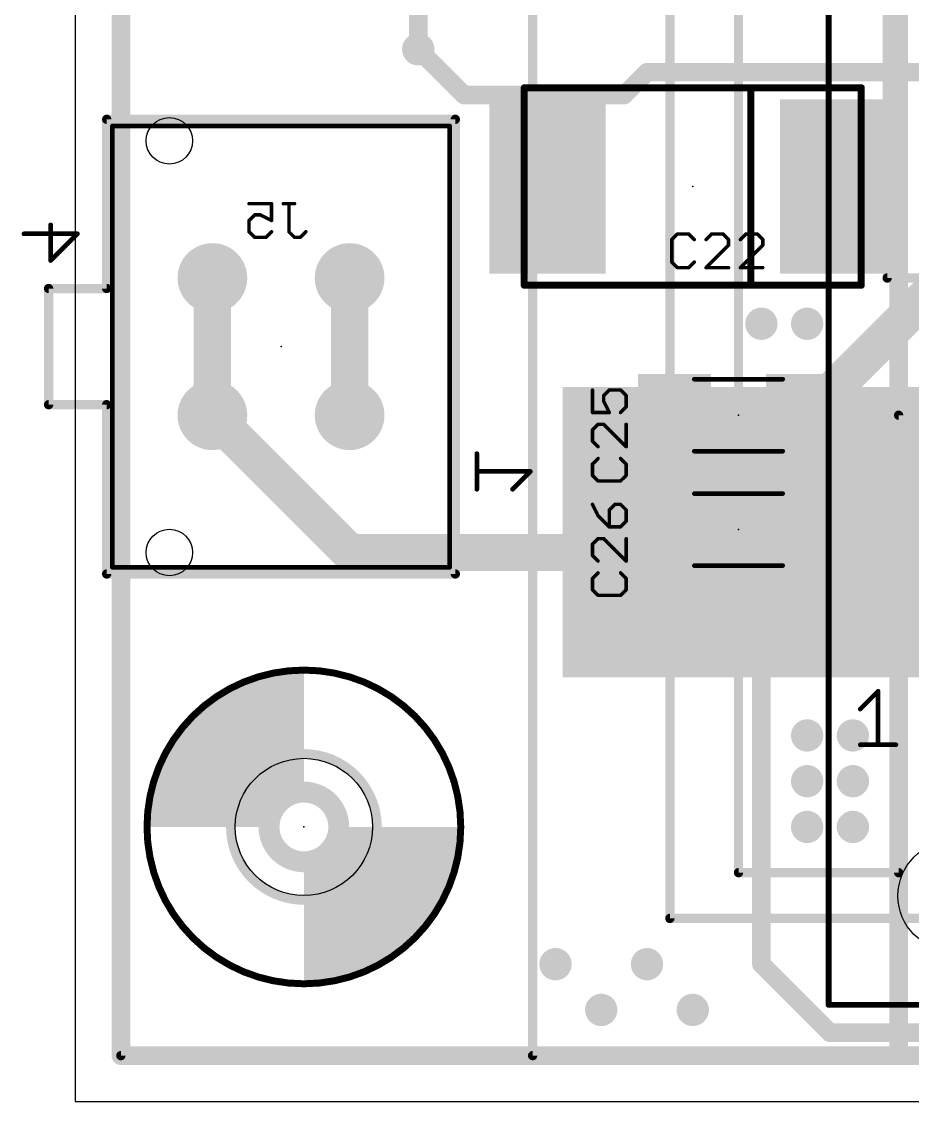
# Model space of a CAD drawing. Extents: x -1 to 111, y 0 to 43.
# Drawn here: x -1.17 to 18.3, y 0 to 23.61 of the extents above; entities that cross this region are included whole.
import ezdxf

# ---------------------------------------------------------------- set-up
doc = ezdxf.new("R2010")
doc.units = 0
for name, color, linetype in [('1', 22, 'CONTINUOUS'), ('15', 4, 'CONTINUOUS'), ('16', 175, 'CONTINUOUS'), ('17', 82, 'CONTINUOUS'), ('18', 82, 'CONTINUOUS'), ('2', 2, 'CONTINUOUS'), ('20', 7, 'CONTINUOUS'), ('21', 253, 'CONTINUOUS'), ('22', 253, 'CONTINUOUS'), ('23', 7, 'CONTINUOUS'), ('24', 7, 'CONTINUOUS'), ('25', 253, 'CONTINUOUS'), ('26', 253, 'CONTINUOUS'), ('51', 253, 'CONTINUOUS'), ('52', 253, 'CONTINUOUS')]:
    doc.layers.add(name, color=color, linetype=linetype)

# ---------------------------------------------------------------- blocks, each defined once
blk = doc.blocks.new('RECT')
blk.add_solid([(-0.5, -0.5), (0.5, -0.5), (-0.5, 0.5), (0.5, 0.5)])
blk = doc.blocks.new('ROUNDP')
at = {"const_width": 0.5}
blk.add_lwpolyline([(0, -0.25, 1), (0, 0.25, 1), (0, -0.25)], format="xyb", dxfattribs=at)
blk = doc.blocks.new('ROUNDV')
at = {"const_width": 0.5}
blk.add_lwpolyline([(0, -0.25, 1), (0, 0.25, 1), (0, -0.25)], format="xyb", dxfattribs=at)

msp = doc.modelspace()

# ---------------------------------------------------------------- linework, layer by layer
at = {"layer": '1'}
for points, const_width in [([(10, 1), (10, 35)], 0.2032), ([(13, 35), (13, 4)], 0.2032), ([(14.5, 34), (14.5, 5)], 0.2032), ([(17.75, 18), (17.75, 34)], 0.2032), ([(7.5, 26.285), (7.5, 23)], 0.4064), ([(3, 18), (3, 15)], 0.8128), ([(6, 15), (6, 18)], 0.8128), ([(23, 18), (17.75, 18)], 0.2032), ([(3, 15), (6, 12)], 0.8128), ([(15.9, 12.5), (15.9, 15)], 0.8128), ([(18, 5), (18, 15)], 0.2032), ([(18, 15), (23, 15)], 0.2032), ([(6, 12), (11, 12)], 0.8128), ([(14.5, 5), (18, 5)], 0.2032), ([(13, 4), (19, 4)], 0.2032), ([(87, 1), (10, 1)], 0.2032)]:
    msp.add_lwpolyline(points, dxfattribs=dict(at, const_width=const_width))
for points, const_width in [([(7.3984, 23, 1), (7.6016, 23)], 0.2032), ([(3.2032, 18, 1), (2.7968, 18)], 0.4064), ([(6.2032, 18, 1), (5.7968, 18)], 0.4064), ([(17.75, 18.0508, 1), (17.75, 17.9492)], 0.1016), ([(17.6992, 18, 1), (17.8008, 18)], 0.1016), ([(3.1437, 15.1437, 1), (2.8563, 14.8563)], 0.4064), ([(16.1032, 15, 1), (15.6968, 15)], 0.4064), ([(2.7968, 15, 1), (3.2032, 15)], 0.4064), ([(5.7968, 15, 1), (6.2032, 15)], 0.4064), ([(18.0508, 15, 1), (17.9492, 15)], 0.1016), ([(18, 15.0508, 1), (18, 14.9492)], 0.1016), ([(15.6968, 12.5, 1), (16.1032, 12.5)], 0.4064), ([(6, 12.2032, 1), (6, 11.7968)], 0.4064), ([(5.8563, 11.8563, 1), (6.1437, 12.1437)], 0.4064), ([(11, 11.7968, 1), (11, 12.2032)], 0.4064), ([(14.5, 5.0508, 1), (14.5, 4.9492)], 0.1016), ([(14.4492, 5, 1), (14.5508, 5)], 0.1016), ([(17.9492, 5, 1), (18.0508, 5)], 0.1016), ([(18, 4.9492, 1), (18, 5.0508)], 0.1016), ([(13, 4.0508, 1), (13, 3.9492)], 0.1016), ([(12.9492, 4, 1), (13.0508, 4)], 0.1016), ([(10, 1.0508, 1), (10, 0.9492)], 0.1016), ([(9.9492, 1, 1), (10.0508, 1)], 0.1016)]:
    msp.add_lwpolyline(points, format="xyb", dxfattribs=dict(at, const_width=const_width))
at = {"layer": '15', "const_width": 0.4064}
for points in [[(1, 1), (1, 42)], [(18, 42), (18, 1)], [(18, 1), (1, 1)]]:
    msp.add_lwpolyline(points, dxfattribs=at)
at = {"layer": '15', "const_width": 0.2032}
for points in [[(1, 1.1016, 1), (1, 0.8984)], [(18, 0.8984, 1), (18, 1.1016)], [(0.8984, 1, 1), (1.1016, 1)], [(17.8984, 1, 1), (18.1016, 1)]]:
    msp.add_lwpolyline(points, format="xyb", dxfattribs=at)
at = {"layer": '16'}
for points, const_width in [([(1, 1), (1, 42)], 0.2032), ([(19, 18), (15, 14)], 0.8128), ([(15, 14), (15, 12.445)], 0.8128), ([(15, 12.445), (15, 3)], 0.4064), ([(15, 3), (16.5, 1.5)], 0.4064), ([(16.5, 1.5), (34.5, 1.5)], 0.4064), ([(109, 1), (1, 1)], 0.2032)]:
    msp.add_lwpolyline(points, dxfattribs=dict(at, const_width=const_width))
for points, const_width in [([(15.2032, 14, 1), (14.7968, 14)], 0.4064), ([(14.8563, 14.1437, 1), (15.1437, 13.8563)], 0.4064), ([(14.7968, 12.445, 1), (15.2032, 12.445)], 0.4064), ([(15.1016, 12.445, 1), (14.8984, 12.445)], 0.2032), ([(14.8984, 3, 1), (15.1016, 3)], 0.2032), ([(15.0718, 3.0718, 1), (14.9282, 2.9282)], 0.2032), ([(16.5, 1.6016, 1), (16.5, 1.3984)], 0.2032), ([(16.4282, 1.4282, 1), (16.5718, 1.5718)], 0.2032), ([(1, 1.0508, 1), (1, 0.9492)], 0.1016), ([(0.9492, 1, 1), (1.0508, 1)], 0.1016)]:
    msp.add_lwpolyline(points, format="xyb", dxfattribs=dict(at, const_width=const_width))
at = {"layer": '2', "const_width": 0.4064}
for points in [[(1, 42), (1, 1)], [(7.5, 23), (8.5, 22)], [(12, 22), (12.5, 22.5)], [(12.5, 22.5), (58.5, 22.5)], [(8.5, 22), (12, 22)], [(1, 1), (109, 1)]]:
    msp.add_lwpolyline(points, dxfattribs=at)
at = {"layer": '2', "const_width": 0.2032}
for points in [[(7.5718, 23.0718, 1), (7.4282, 22.9282)], [(12.5, 22.6016, 1), (12.5, 22.3984)], [(12.5718, 22.4282, 1), (12.4282, 22.5718)], [(8.5, 22.1016, 1), (8.5, 21.8984)], [(12, 21.8984, 1), (12, 22.1016)], [(8.4282, 21.9282, 1), (8.5718, 22.0718)], [(11.9282, 22.0718, 1), (12.0718, 21.9282)], [(1, 1.1016, 1), (1, 0.8984)], [(0.8984, 1, 1), (1.1016, 1)]]:
    msp.add_lwpolyline(points, format="xyb", dxfattribs=at)
at = {"layer": '20'}
for p, q in [((0, 43), (0, 0)), ((0, 0), (110, 0))]:
    msp.add_line(p, q, dxfattribs=at)
for centre, radius in [((2.06, 21), 0.508), ((2.06, 12), 0.508), ((5, 6), 1.5), ((19.18, 4.495), 1.195)]:
    msp.add_circle(centre, radius, dxfattribs=at)
at = {"layer": '21'}
for points, const_width in [([(9.817, 17.841), (9.817, 22.159)], 0.1524), ([(9.817, 22.159), (14.77, 22.159)], 0.1524), ([(14.77, 22.159), (17.183, 22.159)], 0.1524), ([(14.77, 17.841), (14.77, 22.159)], 0.1524), ([(17.183, 22.159), (17.183, 17.841)], 0.1524), ([(14.77, 17.841), (9.817, 17.841)], 0.1524), ([(17.183, 17.841), (14.77, 17.841)], 0.1524), ([(17.1608, 8.5754), (17.5506, 8.9652)], 0.1016), ([(17.5506, 8.9652), (17.5506, 7.7958)], 0.1016), ([(17.1608, 7.7958), (17.9404, 7.7958)], 0.1016)]:
    msp.add_lwpolyline(points, dxfattribs=dict(at, const_width=const_width))
for points, const_width in [([(9.8551, 22.159, 1), (9.7789, 22.159)], 0.0762), ([(9.817, 22.1971, 1), (9.817, 22.1209)], 0.0762), ([(14.77, 22.1971, 1), (14.77, 22.1209)], 0.0762), ([(14.8081, 22.159, 1), (14.7319, 22.159)], 0.0762), ([(14.77, 22.1209, 1), (14.77, 22.1971)], 0.0762), ([(17.2211, 22.159, 1), (17.1449, 22.159)], 0.0762), ([(17.183, 22.1209, 1), (17.183, 22.1971)], 0.0762), ([(9.817, 17.8791, 1), (9.817, 17.8029)], 0.0762), ([(9.7789, 17.841, 1), (9.8551, 17.841)], 0.0762), ([(14.77, 17.8791, 1), (14.77, 17.8029)], 0.0762), ([(14.7319, 17.841, 1), (14.8081, 17.841)], 0.0762), ([(14.77, 17.8029, 1), (14.77, 17.8791)], 0.0762), ([(17.1449, 17.841, 1), (17.2211, 17.841)], 0.0762), ([(17.183, 17.8029, 1), (17.183, 17.8791)], 0.0762), ([(17.576, 8.9652, 1), (17.5252, 8.9652)], 0.0508), ([(17.5686, 8.9472, 1), (17.5326, 8.9832)], 0.0508), ([(17.1428, 8.5934, 1), (17.1788, 8.5574)], 0.0508), ([(17.1608, 7.8212, 1), (17.1608, 7.7704)], 0.0508), ([(17.5252, 7.7958, 1), (17.576, 7.7958)], 0.0508), ([(17.9404, 7.7704, 1), (17.9404, 7.8212)], 0.0508)]:
    msp.add_lwpolyline(points, format="xyb", dxfattribs=dict(at, const_width=const_width))
at = {"layer": '22'}
for points, const_width in [([(16.47, 41.89), (16.47, 2.11)], 0.127), ([(8.31, 21.47), (0.69, 21.47)], 0.2032), ([(0.69, 21.47), (0.69, 17.77)], 0.2032), ([(8.31, 11.53), (8.31, 21.47)], 0.2032), ([(-0.5345, 18.3814), (-0.5345, 19.161)], 0.1016), ([(-1.1192, 18.9661), (0.0502, 18.9661)], 0.1016), ([(0.0502, 18.9661), (-0.5345, 18.3814)], 0.1016), ([(0.69, 17.77), (-0.58, 17.77)], 0.2032), ([(-0.58, 17.77), (-0.58, 15.23)], 0.2032), ([(-0.58, 15.23), (0.69, 15.23)], 0.2032), ([(0.69, 15.23), (0.69, 11.53)], 0.2032), ([(8.7808, 13.3814), (8.7808, 14.161)], 0.1016), ([(9.9502, 13.7712), (8.7808, 13.7712)], 0.1016), ([(9.5604, 13.3814), (9.9502, 13.7712)], 0.1016), ([(0.69, 11.53), (8.31, 11.53)], 0.2032), ([(16.47, 2.11), (93.53, 2.11)], 0.127)]:
    msp.add_lwpolyline(points, dxfattribs=dict(at, const_width=const_width))
for points, const_width in [([(0.69, 21.5208, 1), (0.69, 21.4192)], 0.1016), ([(0.7408, 21.47, 1), (0.6392, 21.47)], 0.1016), ([(8.3608, 21.47, 1), (8.2592, 21.47)], 0.1016), ([(8.31, 21.4192, 1), (8.31, 21.5208)], 0.1016), ([(-0.5091, 19.161, 1), (-0.5599, 19.161)], 0.0508), ([(-1.1192, 18.9915, 1), (-1.1192, 18.9407)], 0.0508), ([(0.0682, 18.9481, 1), (0.0322, 18.9841)], 0.0508), ([(0.0502, 18.9407, 1), (0.0502, 18.9915)], 0.0508), ([(-0.5525, 18.3994, 1), (-0.5165, 18.3634)], 0.0508), ([(-0.5599, 18.3814, 1), (-0.5091, 18.3814)], 0.0508), ([(-0.58, 17.8208, 1), (-0.58, 17.7192)], 0.1016), ([(-0.5292, 17.77, 1), (-0.6308, 17.77)], 0.1016), ([(0.6392, 17.77, 1), (0.7408, 17.77)], 0.1016), ([(0.69, 17.7192, 1), (0.69, 17.8208)], 0.1016), ([(-0.58, 15.2808, 1), (-0.58, 15.1792)], 0.1016), ([(-0.6308, 15.23, 1), (-0.5292, 15.23)], 0.1016), ([(0.7408, 15.23, 1), (0.6392, 15.23)], 0.1016), ([(0.69, 15.1792, 1), (0.69, 15.2808)], 0.1016), ([(8.8062, 14.161, 1), (8.7554, 14.161)], 0.0508), ([(8.7808, 13.7966, 1), (8.7808, 13.7458)], 0.0508), ([(9.9682, 13.7532, 1), (9.9322, 13.7892)], 0.0508), ([(9.9502, 13.7458, 1), (9.9502, 13.7966)], 0.0508), ([(8.7554, 13.3814, 1), (8.8062, 13.3814)], 0.0508), ([(9.5424, 13.3994, 1), (9.5784, 13.3634)], 0.0508), ([(0.69, 11.5808, 1), (0.69, 11.4792)], 0.1016), ([(0.6392, 11.53, 1), (0.7408, 11.53)], 0.1016), ([(8.2592, 11.53, 1), (8.3608, 11.53)], 0.1016), ([(8.31, 11.4792, 1), (8.31, 11.5808)], 0.1016), ([(5, 2.571, 1), (5, 9.429, 1), (5, 2.571)], 0.1524), ([(5, 4.4, 1), (5, 7.6, 1), (5, 4.4)], 0.2032), ([(16.47, 2.1418, 1), (16.47, 2.0783)], 0.0635), ([(16.4383, 2.11, 1), (16.5018, 2.11)], 0.0635)]:
    msp.add_lwpolyline(points, format="xyb", dxfattribs=dict(at, const_width=const_width))
at = {"layer": '23'}
for p in [(13.5, 20), (14.5, 15), (14.5, 12.5)]:
    msp.add_point(p, dxfattribs=at)
at = {"layer": '24'}
for p in [(4.5, 16.5), (5, 6)]:
    msp.add_point(p, dxfattribs=at)
at = {"layer": '25', "const_width": 0.0762}
for points in [[(13.1657, 18.9625), (13.0429, 18.8397)], [(13.4115, 18.9625), (13.1657, 18.9625)], [(13.5343, 18.8397), (13.4115, 18.9625)], [(13.9141, 18.9625), (13.7913, 18.8397)], [(14.1599, 18.9625), (13.9141, 18.9625)], [(14.2828, 18.8397), (14.1599, 18.9625)], [(14.6626, 18.9625), (14.5397, 18.8397)], [(14.9083, 18.9625), (14.6626, 18.9625)], [(15.0312, 18.8397), (14.9083, 18.9625)], [(13.0429, 18.8397), (13.0429, 18.3482)], [(13.7913, 18.2253), (14.2828, 18.7168)], [(14.2828, 18.7168), (14.2828, 18.8397)], [(14.5397, 18.2253), (15.0312, 18.7168)], [(15.0312, 18.7168), (15.0312, 18.8397)], [(13.0429, 18.3482), (13.1657, 18.2253)], [(13.1657, 18.2253), (13.4115, 18.2253)], [(13.4115, 18.2253), (13.5343, 18.3482)], [(14.2828, 18.2253), (13.7913, 18.2253)], [(15.0312, 18.2253), (14.5397, 18.2253)], [(11.3075, 15.5512), (11.3075, 15.0597)], [(11.5532, 15.4283), (11.6761, 15.5512)], [(11.6761, 15.5512), (11.9218, 15.5512)], [(11.9218, 15.5512), (12.0447, 15.4283)], [(11.5532, 15.3054), (11.5532, 15.4283)], [(11.6761, 15.0597), (11.5532, 15.3054)], [(12.0447, 15.4283), (12.0447, 15.1826)], [(12.0447, 15.1826), (11.9218, 15.0597)], [(11.3075, 15.0597), (11.6761, 15.0597)], [(11.4303, 14.8028), (11.3075, 14.6799)], [(11.3075, 14.6799), (11.3075, 14.4341)], [(11.5532, 14.8028), (11.4303, 14.8028)], [(12.0447, 14.3113), (11.5532, 14.8028)], [(12.0447, 14.8028), (12.0447, 14.3113)], [(11.3075, 14.4341), (11.4303, 14.3113)], [(11.4303, 14.0543), (11.3075, 13.9315)], [(11.3075, 13.9315), (11.3075, 13.6857)], [(12.0447, 13.9315), (11.9218, 14.0543)], [(12.0447, 13.6857), (12.0447, 13.9315)], [(11.3075, 13.6857), (11.4303, 13.5629)], [(11.9218, 13.5629), (12.0447, 13.6857)], [(11.4303, 13.5629), (11.9218, 13.5629)], [(11.3075, 13.0512), (11.4303, 12.8054)], [(11.799, 13.0512), (11.6761, 12.9283)], [(11.9218, 13.0512), (11.799, 13.0512)], [(12.0447, 12.9283), (11.9218, 13.0512)], [(11.4303, 12.8054), (11.6761, 12.5597)], [(11.6761, 12.9283), (11.6761, 12.5597)], [(12.0447, 12.6826), (12.0447, 12.9283)], [(11.6761, 12.5597), (11.9218, 12.5597)], [(11.9218, 12.5597), (12.0447, 12.6826)], [(11.4303, 12.3028), (11.3075, 12.1799)], [(11.5532, 12.3028), (11.4303, 12.3028)], [(12.0447, 11.8113), (11.5532, 12.3028)], [(12.0447, 12.3028), (12.0447, 11.8113)], [(11.3075, 12.1799), (11.3075, 11.9341)], [(11.3075, 11.9341), (11.4303, 11.8113)], [(11.4303, 11.5543), (11.3075, 11.4315)], [(12.0447, 11.4315), (11.9218, 11.5543)], [(11.3075, 11.4315), (11.3075, 11.1857)], [(12.0447, 11.1857), (12.0447, 11.4315)], [(11.3075, 11.1857), (11.4303, 11.0629)], [(11.4303, 11.0629), (11.9218, 11.0629)], [(11.9218, 11.0629), (12.0447, 11.1857)]]:
    msp.add_lwpolyline(points, dxfattribs=at)
at = {"layer": '25', "const_width": 0.0381}
for points in [[(13.1657, 18.9816, 1), (13.1657, 18.9435)], [(13.1792, 18.9491, 1), (13.1523, 18.976)], [(13.4249, 18.976, 1), (13.398, 18.9491)], [(13.4115, 18.9435, 1), (13.4115, 18.9816)], [(13.9141, 18.9816, 1), (13.9141, 18.9435)], [(13.9276, 18.9491, 1), (13.9007, 18.976)], [(14.1734, 18.976, 1), (14.1464, 18.9491)], [(14.1599, 18.9435, 1), (14.1599, 18.9816)], [(14.6626, 18.9816, 1), (14.6626, 18.9435)], [(14.676, 18.9491, 1), (14.6491, 18.976)], [(14.9218, 18.976, 1), (14.8948, 18.9491)], [(14.9083, 18.9435, 1), (14.9083, 18.9816)], [(13.0619, 18.8397, 1), (13.0238, 18.8397)], [(13.0294, 18.8531, 1), (13.0563, 18.8262)], [(13.5209, 18.8262, 1), (13.5478, 18.8531)], [(13.7778, 18.8531, 1), (13.8047, 18.8262)], [(14.3018, 18.8397, 1), (14.2637, 18.8397)], [(14.2637, 18.7168, 1), (14.3018, 18.7168)], [(14.2693, 18.8262, 1), (14.2962, 18.8531)], [(14.2962, 18.7033, 1), (14.2693, 18.7303)], [(14.5262, 18.8531, 1), (14.5532, 18.8262)], [(15.0502, 18.8397, 1), (15.0121, 18.8397)], [(15.0121, 18.7168, 1), (15.0502, 18.7168)], [(15.0177, 18.8262, 1), (15.0446, 18.8531)], [(15.0446, 18.7033, 1), (15.0177, 18.7303)], [(13.0238, 18.3482, 1), (13.0619, 18.3482)], [(13.0563, 18.3616, 1), (13.0294, 18.3347)], [(13.1657, 18.2444, 1), (13.1657, 18.2063)], [(13.1523, 18.2118, 1), (13.1792, 18.2388)], [(13.398, 18.2388, 1), (13.4249, 18.2118)], [(13.4115, 18.2063, 1), (13.4115, 18.2444)], [(13.5478, 18.3347, 1), (13.5209, 18.3616)], [(13.7778, 18.2388, 1), (13.8047, 18.2118)], [(13.7913, 18.2444, 1), (13.7913, 18.2063)], [(14.2828, 18.2063, 1), (14.2828, 18.2444)], [(14.5397, 18.2444, 1), (14.5397, 18.2063)], [(14.5262, 18.2388, 1), (14.5532, 18.2118)], [(15.0312, 18.2063, 1), (15.0312, 18.2444)], [(11.3265, 15.5512, 1), (11.2884, 15.5512)], [(11.6761, 15.5702, 1), (11.6761, 15.5321)], [(11.6896, 15.5377, 1), (11.6626, 15.5646)], [(11.9353, 15.5646, 1), (11.9084, 15.5377)], [(11.9218, 15.5321, 1), (11.9218, 15.5702)], [(11.5397, 15.4418, 1), (11.5667, 15.4148)], [(11.5703, 15.3139, 1), (11.5362, 15.2969)], [(11.5723, 15.4283, 1), (11.5342, 15.4283)], [(12.0638, 15.4283, 1), (12.0257, 15.4283)], [(12.0312, 15.4148, 1), (12.0582, 15.4418)], [(11.5342, 15.3054, 1), (11.5723, 15.3054)], [(12.0257, 15.1826, 1), (12.0638, 15.1826)], [(12.0582, 15.1691, 1), (12.0312, 15.196)], [(11.2884, 15.0597, 1), (11.3265, 15.0597)], [(11.3075, 15.0787, 1), (11.3075, 15.0406)], [(11.659, 15.0512, 1), (11.6931, 15.0682)], [(11.6761, 15.0406, 1), (11.6761, 15.0787)], [(11.9084, 15.0732, 1), (11.9353, 15.0462)], [(11.3265, 14.6799, 1), (11.2884, 14.6799)], [(11.294, 14.6934, 1), (11.3209, 14.6664)], [(11.4303, 14.8218, 1), (11.4303, 14.7837)], [(11.4438, 14.7893, 1), (11.4169, 14.8162)], [(11.5667, 14.8162, 1), (11.5397, 14.7893)], [(11.5532, 14.7837, 1), (11.5532, 14.8218)], [(12.0638, 14.8028, 1), (12.0257, 14.8028)], [(11.2884, 14.4341, 1), (11.3265, 14.4341)], [(11.3209, 14.4476, 1), (11.294, 14.4207)], [(11.4169, 14.2978, 1), (11.4438, 14.3247)], [(12.0257, 14.3113, 1), (12.0638, 14.3113)], [(12.0312, 14.2978, 1), (12.0582, 14.3247)], [(11.3265, 13.9315, 1), (11.2884, 13.9315)], [(11.294, 13.9449, 1), (11.3209, 13.918)], [(11.4438, 14.0409, 1), (11.4169, 14.0678)], [(11.9353, 14.0678, 1), (11.9084, 14.0409)], [(12.0638, 13.9315, 1), (12.0257, 13.9315)], [(12.0312, 13.918, 1), (12.0582, 13.9449)], [(11.2884, 13.6857, 1), (11.3265, 13.6857)], [(11.3209, 13.6992, 1), (11.294, 13.6723)], [(12.0257, 13.6857, 1), (12.0638, 13.6857)], [(12.0582, 13.6723, 1), (12.0312, 13.6992)], [(11.4303, 13.5819, 1), (11.4303, 13.5438)], [(11.4169, 13.5494, 1), (11.4438, 13.5763)], [(11.9084, 13.5763, 1), (11.9353, 13.5494)], [(11.9218, 13.5438, 1), (11.9218, 13.5819)], [(11.3245, 13.0597, 1), (11.2904, 13.0426)], [(11.799, 13.0702, 1), (11.799, 13.0321)], [(11.8124, 13.0377, 1), (11.7855, 13.0646)], [(11.9353, 13.0646, 1), (11.9084, 13.0377)], [(11.9218, 13.0321, 1), (11.9218, 13.0702)], [(11.4438, 12.8189, 1), (11.4169, 12.792)], [(11.4133, 12.7969, 1), (11.4474, 12.8139)], [(11.6951, 12.9283, 1), (11.657, 12.9283)], [(11.6626, 12.9418, 1), (11.6896, 12.9148)], [(12.0638, 12.9283, 1), (12.0257, 12.9283)], [(12.0312, 12.9148, 1), (12.0582, 12.9418)], [(11.6761, 12.5787, 1), (11.6761, 12.5406)], [(11.657, 12.5597, 1), (11.6951, 12.5597)], [(11.6626, 12.5462, 1), (11.6896, 12.5732)], [(11.9084, 12.5732, 1), (11.9353, 12.5462)], [(11.9218, 12.5406, 1), (11.9218, 12.5787)], [(12.0257, 12.6826, 1), (12.0638, 12.6826)], [(12.0582, 12.6691, 1), (12.0312, 12.696)], [(11.4303, 12.3218, 1), (11.4303, 12.2837)], [(11.4438, 12.2893, 1), (11.4169, 12.3162)], [(11.5667, 12.3162, 1), (11.5397, 12.2893)], [(11.5532, 12.2837, 1), (11.5532, 12.3218)], [(12.0638, 12.3028, 1), (12.0257, 12.3028)], [(11.3265, 12.1799, 1), (11.2884, 12.1799)], [(11.294, 12.1934, 1), (11.3209, 12.1664)], [(11.2884, 11.9341, 1), (11.3265, 11.9341)], [(11.3209, 11.9476, 1), (11.294, 11.9207)], [(11.4169, 11.7978, 1), (11.4438, 11.8247)], [(12.0257, 11.8113, 1), (12.0638, 11.8113)], [(12.0312, 11.7978, 1), (12.0582, 11.8247)], [(11.4438, 11.5409, 1), (11.4169, 11.5678)], [(11.9353, 11.5678, 1), (11.9084, 11.5409)], [(11.3265, 11.4315, 1), (11.2884, 11.4315)], [(11.294, 11.4449, 1), (11.3209, 11.418)], [(12.0638, 11.4315, 1), (12.0257, 11.4315)], [(12.0312, 11.418, 1), (12.0582, 11.4449)], [(11.2884, 11.1857, 1), (11.3265, 11.1857)], [(11.3209, 11.1992, 1), (11.294, 11.1723)], [(11.4303, 11.0819, 1), (11.4303, 11.0438)], [(11.4169, 11.0494, 1), (11.4438, 11.0763)], [(11.9084, 11.0763, 1), (11.9353, 11.0494)], [(11.9218, 11.0438, 1), (11.9218, 11.0819)], [(12.0257, 11.1857, 1), (12.0638, 11.1857)], [(12.0582, 11.1723, 1), (12.0312, 11.1992)]]:
    msp.add_lwpolyline(points, format="xyb", dxfattribs=at)
at = {"layer": '26', "const_width": 0.0381}
for points in [[(3.802, 19.6444, 1), (3.802, 19.6063)], [(4.3125, 19.6253, 1), (4.2744, 19.6253)], [(4.2935, 19.6063, 1), (4.2935, 19.6444)], [(4.5504, 19.6444, 1), (4.5504, 19.6063)], [(4.6923, 19.6253, 1), (4.6542, 19.6253)], [(4.7962, 19.6063, 1), (4.7962, 19.6444)], [(3.9249, 19.3986, 1), (3.9249, 19.3605)], [(3.9383, 19.3661, 1), (3.9114, 19.3931)], [(4.0563, 19.3966, 1), (4.0392, 19.3625)], [(4.0477, 19.3605, 1), (4.0477, 19.3986)], [(3.8211, 19.2567, 1), (3.783, 19.2567)], [(3.7885, 19.2702, 1), (3.8155, 19.2432)], [(4.2744, 19.2567, 1), (4.3125, 19.2567)], [(4.285, 19.2397, 1), (4.302, 19.2738)], [(3.8155, 19.0244, 1), (3.7885, 18.9975)], [(3.783, 19.011, 1), (3.8211, 19.011)], [(3.9249, 18.9072, 1), (3.9249, 18.8691)], [(3.9114, 18.8746, 1), (3.9383, 18.9016)], [(4.1571, 18.9016, 1), (4.1841, 18.8746)], [(4.1706, 18.8691, 1), (4.1706, 18.9072)], [(4.307, 18.9975, 1), (4.28, 19.0244)], [(4.6868, 19.0244, 1), (4.6598, 18.9975)], [(4.6542, 19.011, 1), (4.6923, 19.011)], [(4.7962, 18.9072, 1), (4.7962, 18.8691)], [(4.7827, 18.8746, 1), (4.8096, 18.9016)], [(4.9056, 18.9016, 1), (4.9325, 18.8746)], [(4.919, 18.8691, 1), (4.919, 18.9072)], [(5.0554, 18.9975, 1), (5.0284, 19.0244)]]:
    msp.add_lwpolyline(points, format="xyb", dxfattribs=at)
at = {"layer": '26', "const_width": 0.0762}
for points in [[(3.802, 19.6253), (4.2935, 19.6253)], [(4.2935, 19.6253), (4.2935, 19.2567)], [(4.7962, 19.6253), (4.5504, 19.6253)], [(4.6733, 19.011), (4.6733, 19.6253)], [(3.9249, 19.3796), (3.802, 19.2567)], [(4.0477, 19.3796), (3.9249, 19.3796)], [(4.2935, 19.2567), (4.0477, 19.3796)], [(3.802, 19.2567), (3.802, 19.011)], [(3.802, 19.011), (3.9249, 18.8881)], [(3.9249, 18.8881), (4.1706, 18.8881)], [(4.1706, 18.8881), (4.2935, 19.011)], [(4.7962, 18.8881), (4.6733, 19.011)], [(4.919, 18.8881), (4.7962, 18.8881)], [(5.0419, 19.011), (4.919, 18.8881)]]:
    msp.add_lwpolyline(points, dxfattribs=at)
at = {"layer": '51', "const_width": 0.1016}
for points in [[(15.465, 15.787), (13.535, 15.787)], [(15.465, 14.213), (13.535, 14.213)], [(15.465, 13.287), (13.535, 13.287)], [(15.465, 11.713), (13.535, 11.713)]]:
    msp.add_lwpolyline(points, dxfattribs=at)
at = {"layer": '51', "const_width": 0.0508}
for points in [[(13.535, 15.8124, 1), (13.535, 15.7616)], [(15.465, 15.7616, 1), (15.465, 15.8124)], [(13.535, 14.2384, 1), (13.535, 14.1876)], [(15.465, 14.1876, 1), (15.465, 14.2384)], [(13.535, 13.3124, 1), (13.535, 13.2616)], [(15.465, 13.2616, 1), (15.465, 13.3124)], [(13.535, 11.7384, 1), (13.535, 11.6876)], [(15.465, 11.6876, 1), (15.465, 11.7384)]]:
    msp.add_lwpolyline(points, format="xyb", dxfattribs=at)
at = {"layer": '52', "const_width": 0.1016}
for points in [[(8.185, 21.325), (0.815, 21.325)], [(0.815, 21.325), (0.815, 11.675)], [(8.185, 11.675), (8.185, 21.325)], [(0.815, 11.675), (8.185, 11.675)]]:
    msp.add_lwpolyline(points, dxfattribs=at)
at = {"layer": '52'}
for points, const_width in [([(0.815, 21.3504, 1), (0.815, 21.2996)], 0.0508), ([(0.8404, 21.325, 1), (0.7896, 21.325)], 0.0508), ([(8.2104, 21.325, 1), (8.1596, 21.325)], 0.0508), ([(8.185, 21.2996, 1), (8.185, 21.3504)], 0.0508), ([(0.815, 11.7004, 1), (0.815, 11.6496)], 0.0508), ([(0.7896, 11.675, 1), (0.8404, 11.675)], 0.0508), ([(8.1596, 11.675, 1), (8.2104, 11.675)], 0.0508), ([(8.185, 11.6496, 1), (8.185, 11.7004)], 0.0508), ([(5, 8.159, 0.4142), (2.841, 6)], 2.4892), ([(5, 3.841, 0.4142), (7.159, 6)], 2.4892), ([(5, 5.238, 1), (5, 6.762, 1), (5, 5.238)], 0.4572)]:
    msp.add_lwpolyline(points, format="xyb", dxfattribs=dict(at, const_width=const_width))

# ---------------------------------------------------------------- block references
at = {"layer": '1'}
for p, xscale, yscale, rotation in [((10.325, 20), 3.81, 2.54, 270), ((16.675, 20), 3.81, 2.54, 270), ((13.1, 15), 1.6, 1.8, 180), ((15.9, 15), 1.6, 1.8, 180), ((13.1, 12.5), 1.6, 1.8, 180), ((15.9, 12.5), 1.6, 1.8, 180)]:
    msp.add_blockref('RECT', p, dxfattribs=dict(at, xscale=xscale, yscale=yscale, rotation=rotation))
at = {"layer": '16', "xscale": 6.35, "yscale": 8.68, "rotation": 270}
msp.add_blockref('RECT', (15, 12.445), dxfattribs=at)
at = {"layer": '17', "xscale": 1.524, "yscale": 1.524, "rotation": 270}
for p in [(3, 18), (3, 18), (3, 18), (3, 18), (6, 18), (6, 18), (6, 18), (6, 18), (3, 15), (3, 15), (3, 15), (3, 15), (6, 15), (6, 15), (6, 15), (6, 15)]:
    msp.add_blockref('ROUNDP', p, dxfattribs=at)
at = {"layer": '18', "xscale": 0.7064, "yscale": 0.7064}
for p in [(7.5, 23), (7.5, 23), (7.5, 23), (7.5, 23), (15, 17), (15, 17), (15, 17), (15, 17), (16, 17), (16, 17), (16, 17), (16, 17), (16, 8), (16, 8), (16, 8), (16, 8), (17, 8), (17, 8), (17, 8), (17, 8), (16, 7), (16, 7), (16, 7), (16, 7), (17, 7), (17, 7), (17, 7), (17, 7), (16, 6), (16, 6), (16, 6), (16, 6), (17, 6), (17, 6), (17, 6), (17, 6), (10.5, 3), (10.5, 3), (10.5, 3), (10.5, 3), (12.5, 3), (12.5, 3), (12.5, 3), (12.5, 3), (11.5, 2), (11.5, 2), (11.5, 2), (11.5, 2), (13.5, 2), (13.5, 2), (13.5, 2), (13.5, 2)]:
    msp.add_blockref('ROUNDV', p, dxfattribs=at)
at = {"layer": '51', "xscale": 0.7501, "yscale": 1.7, "rotation": 180}
for p in [(13.1733, 14.9991), (15.8268, 15.0009), (13.1733, 12.4991), (15.8268, 12.5009)]:
    msp.add_blockref('RECT', p, dxfattribs=at)

doc.saveas('drawing.dxf')
